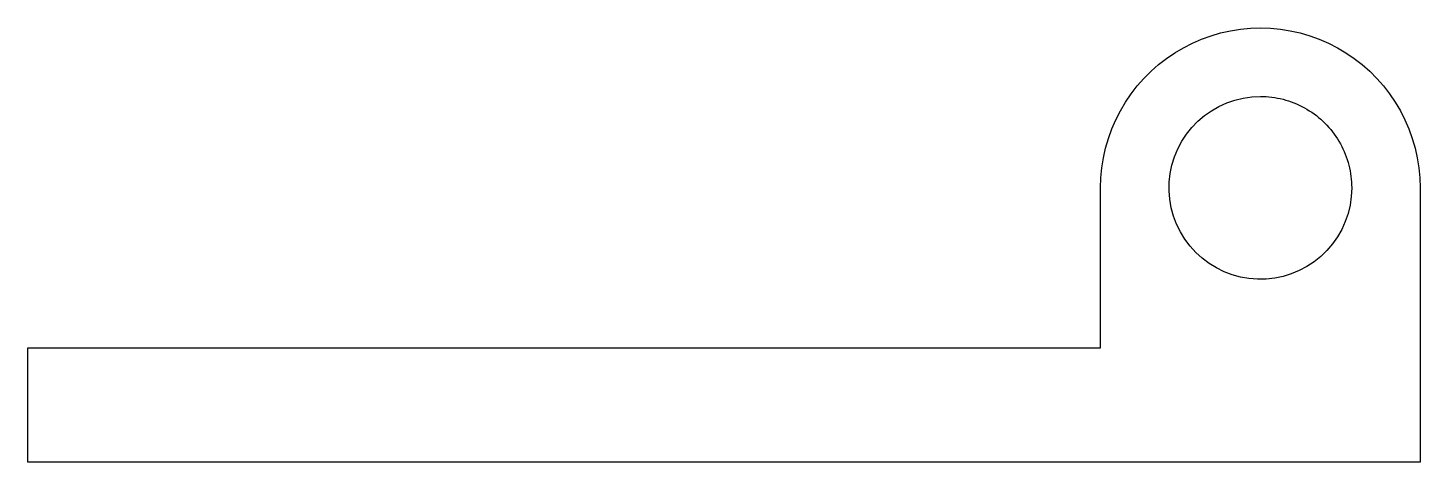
# Model space of a CAD drawing. Header units: metres. Extents: x -43 to 18, y 0 to 19.
import ezdxf

# ---------------------------------------------------------------- set-up
doc = ezdxf.new("R2010")
doc.units = ezdxf.units.M

msp = doc.modelspace()

# ---------------------------------------------------------------- linework, layer by layer
for points in [[(4, 12), (4.014, 12.44), (4.055, 12.877), (4.124, 13.312), (4.22, 13.741), (4.343, 14.163), (4.492, 14.577), (4.666, 14.98), (4.866, 15.372), (5.09, 15.751), (5.337, 16.114), (5.606, 16.462), (5.897, 16.792), (6.208, 17.103), (6.538, 17.394), (6.886, 17.663), (7.249, 17.91), (7.628, 18.134), (8.02, 18.334), (8.423, 18.508), (8.837, 18.657), (9.259, 18.78), (9.688, 18.876), (10.123, 18.945), (10.56, 18.986), (11, 19), (11.44, 18.986), (11.877, 18.945), (12.312, 18.876), (12.741, 18.78), (13.163, 18.657), (13.577, 18.508), (13.98, 18.334), (14.372, 18.134), (14.751, 17.91), (15.114, 17.663), (15.462, 17.394), (15.792, 17.103), (16.103, 16.792), (16.394, 16.462), (16.663, 16.114), (16.91, 15.751), (17.134, 15.372), (17.334, 14.98), (17.508, 14.577), (17.657, 14.163), (17.78, 13.741), (17.876, 13.312), (17.945, 12.877), (17.986, 12.44), (18, 12)], [(15, 12), (14.982, 11.624), (14.929, 11.25), (14.841, 10.884), (14.719, 10.528), (14.564, 10.184), (14.377, 9.857), (14.161, 9.548), (13.916, 9.262), (13.645, 9), (13.351, 8.764), (13.036, 8.557), (12.703, 8.381), (12.355, 8.236), (11.995, 8.126), (11.626, 8.049), (11.251, 8.008), (10.874, 8.002), (10.499, 8.032), (10.127, 8.096), (9.764, 8.196), (9.411, 8.329), (9.073, 8.495), (8.752, 8.692), (8.45, 8.918), (8.172, 9.172), (7.918, 9.45), (7.692, 9.752), (7.495, 10.073), (7.329, 10.411), (7.196, 10.764), (7.096, 11.127), (7.032, 11.499), (7.002, 11.874), (7.008, 12.251), (7.049, 12.626), (7.126, 12.995), (7.236, 13.355), (7.381, 13.703), (7.557, 14.036), (7.764, 14.351), (8, 14.645), (8.262, 14.916), (8.548, 15.161), (8.857, 15.377), (9.184, 15.564), (9.528, 15.719), (9.884, 15.841), (10.25, 15.929), (10.624, 15.982), (11, 16)], [(11, 16), (11.126, 15.998), (11.251, 15.992), (11.376, 15.982), (11.501, 15.968), (11.626, 15.951), (11.75, 15.929), (11.873, 15.904), (11.995, 15.874), (12.116, 15.841), (12.236, 15.804), (12.355, 15.764), (12.472, 15.719), (12.589, 15.671), (12.703, 15.619), (12.816, 15.564), (12.927, 15.505), (13.036, 15.443), (13.143, 15.377), (13.248, 15.308), (13.351, 15.236), (13.452, 15.161), (13.55, 15.082), (13.645, 15), (13.738, 14.916), (13.828, 14.828), (13.916, 14.738), (14, 14.645), (14.082, 14.55), (14.161, 14.452), (14.236, 14.351), (14.308, 14.248), (14.377, 14.143), (14.443, 14.036), (14.505, 13.927), (14.564, 13.816), (14.619, 13.703), (14.671, 13.589), (14.719, 13.472), (14.764, 13.355), (14.804, 13.236), (14.841, 13.116), (14.874, 12.995), (14.904, 12.873), (14.929, 12.75), (14.951, 12.626), (14.968, 12.501), (14.982, 12.376), (14.992, 12.251), (14.998, 12.126), (15, 12)], [(4, 5), (4, 5.14), (4, 5.28), (4, 5.42), (4, 5.56), (4, 5.7), (4, 5.84), (4, 5.98), (4, 6.12), (4, 6.26), (4, 6.4), (4, 6.54), (4, 6.68), (4, 6.82), (4, 6.96), (4, 7.1), (4, 7.24), (4, 7.38), (4, 7.52), (4, 7.66), (4, 7.8), (4, 7.94), (4, 8.08), (4, 8.22), (4, 8.36), (4, 8.5), (4, 8.64), (4, 8.78), (4, 8.92), (4, 9.06), (4, 9.2), (4, 9.34), (4, 9.48), (4, 9.62), (4, 9.76), (4, 9.9), (4, 10.04), (4, 10.18), (4, 10.32), (4, 10.46), (4, 10.6), (4, 10.74), (4, 10.88), (4, 11.02), (4, 11.16), (4, 11.3), (4, 11.44), (4, 11.58), (4, 11.72), (4, 11.86), (4, 12)], [(4, 5), (4, 5.14), (4, 5.28), (4, 5.42), (4, 5.56), (4, 5.7), (4, 5.84), (4, 5.98), (4, 6.12), (4, 6.26), (4, 6.4), (4, 6.54), (4, 6.68), (4, 6.82), (4, 6.96), (4, 7.1), (4, 7.24), (4, 7.38), (4, 7.52), (4, 7.66), (4, 7.8), (4, 7.94), (4, 8.08), (4, 8.22), (4, 8.36), (4, 8.5), (4, 8.64), (4, 8.78), (4, 8.92), (4, 9.06), (4, 9.2), (4, 9.34), (4, 9.48), (4, 9.62), (4, 9.76), (4, 9.9), (4, 10.04), (4, 10.18), (4, 10.32), (4, 10.46), (4, 10.6), (4, 10.74), (4, 10.88), (4, 11.02), (4, 11.16), (4, 11.3), (4, 11.44), (4, 11.58), (4, 11.72), (4, 11.86), (4, 12)], [(18, 12), (18, 11.76), (18, 11.52), (18, 11.28), (18, 11.04), (18, 10.8), (18, 10.56), (18, 10.32), (18, 10.08), (18, 9.84), (18, 9.6), (18, 9.36), (18, 9.12), (18, 8.88), (18, 8.64), (18, 8.4), (18, 8.16), (18, 7.92), (18, 7.68), (18, 7.44), (18, 7.2), (18, 6.96), (18, 6.72), (18, 6.48), (18, 6.24), (18, 6), (18, 5.76), (18, 5.52), (18, 5.28), (18, 5.04), (18, 4.8), (18, 4.56), (18, 4.32), (18, 4.08), (18, 3.84), (18, 3.6), (18, 3.36), (18, 3.12), (18, 2.88), (18, 2.64), (18, 2.4), (18, 2.16), (18, 1.92), (18, 1.68), (18, 1.44), (18, 1.2), (18, 0.96), (18, 0.72), (18, 0.48), (18, 0.24), (18, 0)], [(-43, 0), (-43, 0.1), (-43, 0.2), (-43, 0.3), (-43, 0.4), (-43, 0.5), (-43, 0.6), (-43, 0.7), (-43, 0.8), (-43, 0.9), (-43, 1), (-43, 1.1), (-43, 1.2), (-43, 1.3), (-43, 1.4), (-43, 1.5), (-43, 1.6), (-43, 1.7), (-43, 1.8), (-43, 1.9), (-43, 2), (-43, 2.1), (-43, 2.2), (-43, 2.3), (-43, 2.4), (-43, 2.5), (-43, 2.6), (-43, 2.7), (-43, 2.8), (-43, 2.9), (-43, 3), (-43, 3.1), (-43, 3.2), (-43, 3.3), (-43, 3.4), (-43, 3.5), (-43, 3.6), (-43, 3.7), (-43, 3.8), (-43, 3.9), (-43, 4), (-43, 4.1), (-43, 4.2), (-43, 4.3), (-43, 4.4), (-43, 4.5), (-43, 4.6), (-43, 4.7), (-43, 4.8), (-43, 4.9), (-43, 5)], [(-43, 5), (-42.06, 5), (-41.12, 5), (-40.18, 5), (-39.24, 5), (-38.3, 5), (-37.36, 5), (-36.42, 5), (-35.48, 5), (-34.54, 5), (-33.6, 5), (-32.66, 5), (-31.72, 5), (-30.78, 5), (-29.84, 5), (-28.9, 5), (-27.96, 5), (-27.02, 5), (-26.08, 5), (-25.14, 5), (-24.2, 5), (-23.26, 5), (-22.32, 5), (-21.38, 5), (-20.44, 5), (-19.5, 5), (-18.56, 5), (-17.62, 5), (-16.68, 5), (-15.74, 5), (-14.8, 5), (-13.86, 5), (-12.92, 5), (-11.98, 5), (-11.04, 5), (-10.1, 5), (-9.16, 5), (-8.22, 5), (-7.28, 5), (-6.34, 5), (-5.4, 5), (-4.46, 5), (-3.52, 5), (-2.58, 5), (-1.64, 5), (-0.7, 5), (0.24, 5), (1.18, 5), (2.12, 5), (3.06, 5), (4, 5)], [(-20, 5), (-19.52, 5), (-19.04, 5), (-18.56, 5), (-18.08, 5), (-17.6, 5), (-17.12, 5), (-16.64, 5), (-16.16, 5), (-15.68, 5), (-15.2, 5), (-14.72, 5), (-14.24, 5), (-13.76, 5), (-13.28, 5), (-12.8, 5), (-12.32, 5), (-11.84, 5), (-11.36, 5), (-10.88, 5), (-10.4, 5), (-9.92, 5), (-9.44, 5), (-8.96, 5), (-8.48, 5), (-8, 5), (-7.52, 5), (-7.04, 5), (-6.56, 5), (-6.08, 5), (-5.6, 5), (-5.12, 5), (-4.64, 5), (-4.16, 5), (-3.68, 5), (-3.2, 5), (-2.72, 5), (-2.24, 5), (-1.76, 5), (-1.28, 5), (-0.8, 5), (-0.32, 5), (0.16, 5), (0.64, 5), (1.12, 5), (1.6, 5), (2.08, 5), (2.56, 5), (3.04, 5), (3.52, 5), (4, 5)], [(18, 0), (16.78, 0), (15.56, 0), (14.34, 0), (13.12, 0), (11.9, 0), (10.68, 0), (9.46, 0), (8.24, 0), (7.02, 0), (5.8, 0), (4.58, 0), (3.36, 0), (2.14, 0), (0.92, 0), (-0.3, 0), (-1.52, 0), (-2.74, 0), (-3.96, 0), (-5.18, 0), (-6.4, 0), (-7.62, 0), (-8.84, 0), (-10.06, 0), (-11.28, 0), (-12.5, 0), (-13.72, 0), (-14.94, 0), (-16.16, 0), (-17.38, 0), (-18.6, 0), (-19.82, 0), (-21.04, 0), (-22.26, 0), (-23.48, 0), (-24.7, 0), (-25.92, 0), (-27.14, 0), (-28.36, 0), (-29.58, 0), (-30.8, 0), (-32.02, 0), (-33.24, 0), (-34.46, 0), (-35.68, 0), (-36.9, 0), (-38.12, 0), (-39.34, 0), (-40.56, 0), (-41.78, 0), (-43, 0)]]:
    msp.add_lwpolyline(points)

doc.saveas('drawing.dxf')
